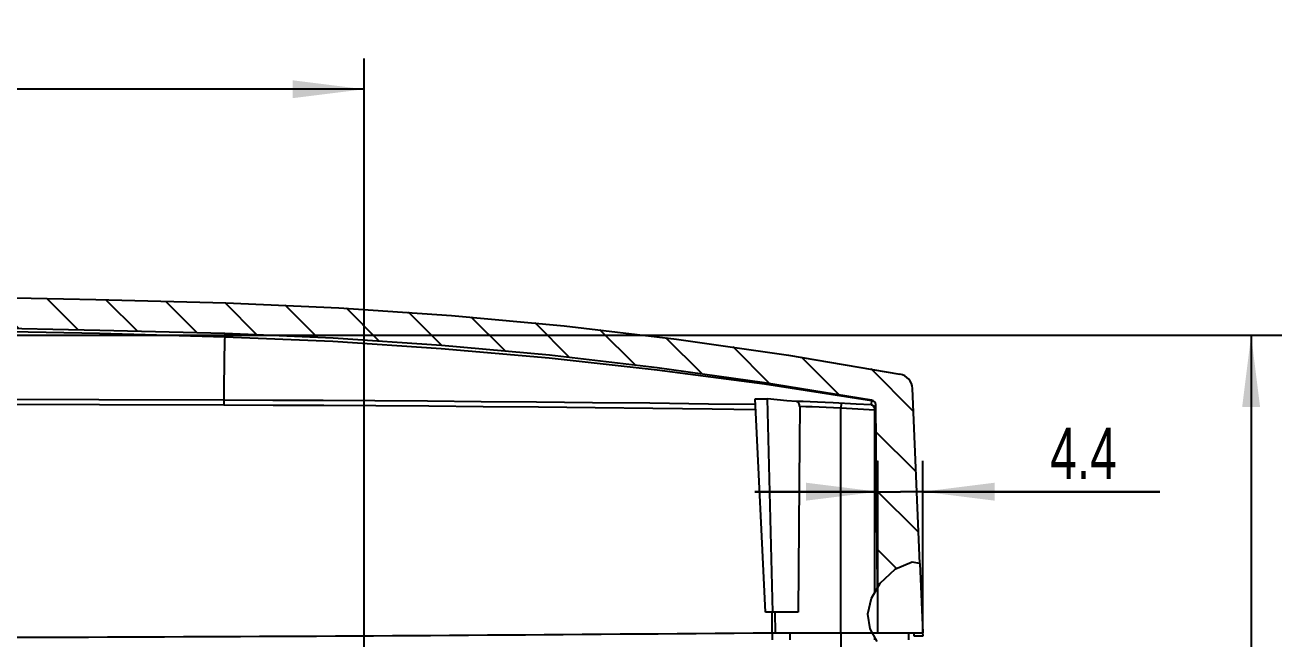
# Model space of a CAD drawing. Header units: millimetres. Extents: x 0 to 594, y 0 to 420.
# Drawn here: x 234.6 to 295.9, y 324.8 to 354.7 of the extents above; entities that cross this region are included whole.
import ezdxf

# ---------------------------------------------------------------- set-up
doc = ezdxf.new("R2010")
doc.units = ezdxf.units.MM
doc.header["$LTSCALE"] = 32.67
doc.layers.get('0').update_dxf_attribs({"linetype": 'CONTINUOUS'})
for name, color, linetype in [('DECKEL_ABOX_250-520DXF_HATCHING', 7, 'CONTINUOUS'), ('DECKEL_ABOX_DXF_CONTINUOUS_LINE', 7, 'CONTINUOUS'), ('KASTEN_ABOX_DXF_CONTINUOUS_LINE', 7, 'CONTINUOUS'), ('M-490-925-01-6274_DXF_DIMENSION', 7, 'CONTINUOUS')]:
    doc.layers.add(name, color=color, linetype=linetype)
doc.styles.get("Standard").update_dxf_attribs({"font": 'txt', "width": 0.7})
doc.dimstyles.new('DIMSTYLE_2', dxfattribs={"dimtxt": 2.5, "dimasz": 3.5, "dimexe": 1.5, "dimexo": 0, "dimtad": 1, "dimdec": 3, "dimlfac": 2, "dimdsep": 46, "dimtxsty": 'Standard', "dimblk": '_FILLED', "dimblk1": '_FILLED', "dimblk2": '_FILLED', "dimcen": 0.09, "dimclrt": 5, "dimadec": 3, "dimazin": 2, "dimtp": 0.3, "dimtm": 0.3, "dimtfac": 1, "dimtdec": 3, "dimtofl": 0, "dimtmove": 0, "dimatfit": 3, "dimldrblk": '_FILLED', "dimfxl": 1, "dimtolj": 1, "dimarcsym": 0})
doc.dimstyles.new('DIMSTYLE_3', dxfattribs={"dimtxt": 2.5, "dimasz": 3.5, "dimexe": 1.5, "dimexo": 0, "dimtad": 1, "dimdec": 3, "dimlfac": 2, "dimdsep": 46, "dimtxsty": 'Standard', "dimblk": '_FILLED', "dimblk1": '_FILLED', "dimblk2": '_FILLED', "dimcen": 0.09, "dimclrt": 5, "dimadec": 3, "dimazin": 2, "dimtp": 0.5, "dimtm": 0.5, "dimtfac": 1, "dimtdec": 3, "dimtofl": 0, "dimtmove": 0, "dimatfit": 3, "dimldrblk": '_FILLED', "dimfxl": 1, "dimtolj": 1, "dimarcsym": 0})
doc.dimstyles.new('DIMSTYLE_5', dxfattribs={"dimtxt": 2.5, "dimasz": 3.5, "dimexe": 1.5, "dimexo": 0, "dimtad": 1, "dimdec": 1, "dimlfac": 2, "dimdsep": 46, "dimtxsty": 'Standard', "dimblk": '_FILLED', "dimblk1": '_FILLED', "dimblk2": '_FILLED', "dimcen": 0.09, "dimclrt": 5, "dimadec": 3, "dimazin": 2, "dimtp": 0.3, "dimtm": 0.3, "dimtfac": 1, "dimtdec": 1, "dimtofl": 0, "dimtmove": 0, "dimatfit": 3, "dimldrblk": '_FILLED', "dimfxl": 1, "dimtolj": 1, "dimarcsym": 0})
doc.dimstyles.new('DIMSTYLE_6', dxfattribs={"dimtxt": 2.5, "dimasz": 3.5, "dimexe": 1.5, "dimexo": 0, "dimtad": 1, "dimdec": 1, "dimlfac": 2, "dimdsep": 46, "dimtxsty": 'Standard', "dimblk": '_FILLED', "dimblk1": '_FILLED', "dimblk2": '_FILLED', "dimcen": 0.09, "dimclrt": 5, "dimadec": 3, "dimazin": 2, "dimtp": 0.1, "dimtm": 0.1, "dimtfac": 1, "dimtdec": 1, "dimtofl": 0, "dimtmove": 0, "dimatfit": 3, "dimldrblk": '_FILLED', "dimfxl": 1, "dimtolj": 1, "dimarcsym": 0})

# ---------------------------------------------------------------- blocks, each defined once
blk = doc.blocks.new('_FILLED')
at = {"color": 0, "linetype": 'ByBlock'}
blk.add_solid([(0, 0), (-1, 0.125), (-1, -0.125)], dxfattribs=at)
blk = doc.blocks.new('*D20')
at = {"layer": 'M-490-925-01-6274_DXF_DIMENSION', "color": 2, "linetype": 'Continuous', "transparency": 16777216}
for p, q in [((218.7291295625, 339.5678568202), (295.8798466988, 339.5678568202)), ((294.3798466988, 339.5678568202), (294.3798466988, 314.8928568202)), ((294.3798466988, 290.2178568202), (294.3798466988, 314.8928568202)), ((267.3726787659, 290.2178568202), (295.8798466988, 290.2178568202))]:
    blk.add_line(p, q, dxfattribs=at)
at = {"layer": 'M-490-925-01-6274_DXF_DIMENSION', "color": 2, "linetype": 'Continuous', "transparency": 16777216, "xscale": 3.5, "yscale": 3.5, "zscale": 3.5}
for p, rotation in [((294.3798466988, 339.5678568202), 90), ((294.3798466988, 290.2178568202), 270)]:
    blk.add_blockref('_FILLED', p, dxfattribs=dict(at, rotation=rotation))
at = {"layer": 'M-490-925-01-6274_DXF_DIMENSION', "color": 5, "linetype": 'Continuous', "transparency": 16777216, "insert": (291.2548466988, 314.8928568202), "char_height": 2.5, "width": 10.9821428571, "attachment_point": 2, "rotation": 90, "line_spacing_factor": 0.9}
blk.add_mtext('98.7', dxfattribs=at)
blk = doc.blocks.new('*D22')
at = {"layer": 'M-490-925-01-6274_DXF_DIMENSION', "color": 2, "linetype": 'Continuous', "transparency": 16777216}
for p, q in [((213.0191540688, 339.5678568202), (126.8684369314, 339.5678568202)), ((128.3684369314, 339.5678568202), (128.3684369314, 311.8928568202)), ((128.3684369314, 284.2178568202), (128.3684369314, 311.8928568202)), ((267.1241418151, 284.2178568202), (126.8684369314, 284.2178568202))]:
    blk.add_line(p, q, dxfattribs=at)
at = {"layer": 'M-490-925-01-6274_DXF_DIMENSION', "color": 2, "linetype": 'Continuous', "transparency": 16777216, "xscale": 3.5, "yscale": 3.5, "zscale": 3.5}
for p, rotation in [((128.3684369314, 339.5678568202), 90), ((128.3684369314, 284.2178568202), 270)]:
    blk.add_blockref('_FILLED', p, dxfattribs=dict(at, rotation=rotation))
at = {"layer": 'M-490-925-01-6274_DXF_DIMENSION', "color": 5, "linetype": 'Continuous', "transparency": 16777216, "insert": (125.2434369314, 311.8928568202), "char_height": 2.5, "width": 12.3214285714, "attachment_point": 2, "rotation": 90, "line_spacing_factor": 0.9}
blk.add_mtext('110.7', dxfattribs=at)
blk = doc.blocks.new('*D23')
at = {"layer": 'M-490-925-01-6274_DXF_DIMENSION', "color": 2, "linetype": 'Continuous', "transparency": 16777216}
for p, q in [((219.0246375575, 341.5627427364), (121.8684369314, 341.5627427364)), ((123.3684369314, 341.5627427364), (123.3684369314, 312.8902997783)), ((123.3684369314, 284.2178568202), (123.3684369314, 312.8902997783)), ((267.1241418151, 284.2178568202), (121.8684369314, 284.2178568202))]:
    blk.add_line(p, q, dxfattribs=at)
at = {"layer": 'M-490-925-01-6274_DXF_DIMENSION', "color": 2, "linetype": 'Continuous', "transparency": 16777216, "xscale": 3.5, "yscale": 3.5, "zscale": 3.5}
for p, rotation in [((123.3684369314, 341.5627427364), 90), ((123.3684369314, 284.2178568202), 270)]:
    blk.add_blockref('_FILLED', p, dxfattribs=dict(at, rotation=rotation))
at = {"layer": 'M-490-925-01-6274_DXF_DIMENSION', "color": 5, "linetype": 'Continuous', "transparency": 16777216, "insert": (120.2434369314, 312.8902997783), "char_height": 2.5, "width": 12.3214285714, "attachment_point": 2, "rotation": 90, "line_spacing_factor": 0.9}
blk.add_mtext('114.7', dxfattribs=at)
blk = doc.blocks.new('*D34')
at = {"layer": 'M-490-925-01-6274_DXF_DIMENSION', "color": 2, "linetype": 'Continuous', "transparency": 16777216}
for p, q in [((276.1741418151, 325.0678568202), (276.1741418151, 333.4438154398)), ((278.3741418151, 325.0678568202), (278.3741418151, 333.4438154398)), ((276.1741418151, 331.9438154398), (270.1741418151, 331.9438154398)), ((270.1741418151, 331.9438154398), (277.2741418151, 331.9438154398)), ((289.9330175481, 331.9438154398), (277.2741418151, 331.9438154398)), ((278.3741418151, 331.9438154398), (289.9330175481, 331.9438154398))]:
    blk.add_line(p, q, dxfattribs=at)
at = {"layer": 'M-490-925-01-6274_DXF_DIMENSION', "color": 2, "linetype": 'Continuous', "transparency": 16777216, "xscale": 3.5, "yscale": 3.5, "zscale": 3.5}
blk.add_blockref('_FILLED', (276.1741418151, 331.9438154398), dxfattribs=at)
at = {"layer": 'M-490-925-01-6274_DXF_DIMENSION', "color": 2, "linetype": 'Continuous', "transparency": 16777216, "xscale": 3.5, "yscale": 3.5, "zscale": 3.5, "rotation": 180}
blk.add_blockref('_FILLED', (278.3741418151, 331.9438154398), dxfattribs=at)
at = {"layer": 'M-490-925-01-6274_DXF_DIMENSION', "color": 5, "linetype": 'Continuous', "transparency": 16777216, "insert": (284.575874691, 335.0688154398), "char_height": 2.5, "width": 8.035714285700001, "attachment_point": 1, "line_spacing_factor": 0.9}
blk.add_mtext('4.4', dxfattribs=at)
blk = doc.blocks.new('*D37')
at = {"layer": 'M-490-925-01-6274_DXF_DIMENSION', "color": 2, "linetype": 'Continuous', "transparency": 16777216}
for p, q in [((180.6241418151, 317.9678568202), (180.6241418151, 353.0678568201999)), ((251.1241418151, 317.9678568202), (251.1241418151, 353.0678568201999)), ((180.6241418151, 351.5678568201999), (215.8741418151, 351.5678568201999)), ((251.1241418151, 351.5678568201999), (215.8741418151, 351.5678568201999))]:
    blk.add_line(p, q, dxfattribs=at)
at = {"layer": 'M-490-925-01-6274_DXF_DIMENSION', "color": 2, "linetype": 'Continuous', "transparency": 16777216, "xscale": 3.5, "yscale": 3.5, "zscale": 3.5, "rotation": 180}
blk.add_blockref('_FILLED', (180.6241418151, 351.5678568201999), dxfattribs=at)
at = {"layer": 'M-490-925-01-6274_DXF_DIMENSION', "color": 2, "linetype": 'Continuous', "transparency": 16777216, "xscale": 3.5, "yscale": 3.5, "zscale": 3.5}
blk.add_blockref('_FILLED', (251.1241418151, 351.5678568201999), dxfattribs=at)
at = {"layer": 'M-490-925-01-6274_DXF_DIMENSION', "color": 5, "linetype": 'Continuous', "transparency": 16777216, "insert": (215.8741418151, 354.6928568201999), "char_height": 2.5, "width": 7.2321428571, "attachment_point": 2, "line_spacing_factor": 0.9}
blk.add_mtext('141', dxfattribs=at)
blk = doc.blocks.new('HATCHING_BL1', base_point=(239.9211319633, 334.4375039668))
at = {"layer": 'DECKEL_ABOX_250-520DXF_HATCHING', "linetype": 'Continuous'}
h = blk.add_hatch(dxfattribs=at)
h.set_pattern_fill('DEFAULT__2', color=2, scale=2, angle=135, style=0, pattern_type=0)
h.set_pattern_definition([(135, (0, 0), (-1.4142135624, -1.4142135624), [])])
edge = h.paths.add_edge_path()
edge.add_spline(control_points=[(218.7241418151, 341.0678568202), (218.75249118, 341.0687542799), (218.8015104179, 341.0811709774), (218.860827658, 341.1404882176), (218.8732443555, 341.1895074554), (218.8741418151, 341.2178568202)], knot_values=[0, 0, 0, 0, 0.3333333333, 0.6666666667, 1, 1, 1, 1], degree=3, periodic=0)
edge.add_line((218.8741418151, 341.2178568202), (218.8741418151, 341.4127435556))
edge.add_spline(control_points=[(218.8741418152, 341.4127435556), (218.875046558, 341.4411443278), (218.88750855, 341.4902322801), (218.9469464211, 341.549568924), (218.9961601967, 341.5619055144), (219.024628777, 341.5627427651)], knot_values=[0, 0, 0, 0, 0.3333333333, 0.6666666667, 1, 1, 1, 1], degree=3, periodic=0)
edge.add_arc((215.8738299032, -628.9519501048001), 970.5198075424, 88.31720860829999, 89.81398855200001)
edge.add_arc((237.6205316623, 119.9011233637), 221.351226459, 79.68651821790002, 88.251586738)
edge.add_spline(control_points=[(277.2498651701, 337.6759647097), (277.3056821345, 337.665721604), (277.4122258088, 337.6337651614), (277.5608735768, 337.5495626956), (277.6860445388, 337.4346637531), (277.7823992688, 337.2950400947), (277.8451141799, 337.1374093845), (277.8622776211, 337.0271435282), (277.864882713, 336.970147089)], knot_values=[0, 0, 0, 0, 0.1666666667, 0.3333333333, 0.5, 0.6666666667, 0.8333333333, 1, 1, 1, 1], degree=3, periodic=0)
edge.add_line((277.864882713, 336.970147089), (278.2263847452, 328.5212021369))
edge.add_spline(control_points=[(278.2263847452, 328.5212021369), (278.1208285036, 328.5379269071), (277.8910857111, 328.5344067157), (277.4836230389, 328.4261022706), (277.0341845481, 328.1911185562), (276.5634444036, 327.8246850626), (276.287438237, 327.4971858172), (276.1545551612, 327.312265054)], knot_values=[0, 0, 0, 0, 0.2, 0.4, 0.6, 0.8, 1, 1, 1, 1], degree=3, periodic=0)
edge.add_line((276.1545551612, 327.312265054), (276.0773827689, 336.1553453069))
edge.add_spline(control_points=[(276.0773827689, 336.1553453069), (276.0760814012, 336.196495923), (276.0589334563, 336.2695732858), (275.980080734, 336.3624892999), (275.9110820689, 336.3913568006), (275.870892661, 336.39935002)], knot_values=[0, 0, 0, 0, 0.3333333333, 0.6666666667, 1, 1, 1, 1], degree=3, periodic=0)
edge.add_arc((237.6207845947, 119.9023268976), 219.8500118028, 79.98053495810001, 88.25138821129998)
edge.add_arc((215.8738252059, -628.9520795252), 969.0199370450999, 88.3172633593, 89.76169652360001)
edge.add_arc((218.7291295625, 341.2178565637), 1.6499999995, 270.0000000001, 315.4083912409)
edge.add_line((218.7291295625, 339.5678568202), (213.0191540688, 339.5678568202))
edge.add_arc((213.0191540688, 341.2178565637), 1.6499999995, 224.5916087592, 269.9999999999)
edge.add_arc((215.874457645, -628.951146067), 969.0190035917999, 90.2383036598, 90.83609720049999)
edge.add_spline(control_points=[(201.7344052916, 339.9646852834), (201.7000629959, 340.2298579922), (201.6459663485, 340.7447682311), (201.6210455891, 341.228808113), (201.6158791815, 341.4631104647)], knot_values=[0, 0, 0, 0, 0.5, 1, 1, 1, 1], degree=3, periodic=0)
edge.add_arc((215.8744276626, -628.9485227829), 970.5163801539, 90.18601056610001, 90.84180345530001)
edge.add_spline(control_points=[(212.7236548531, 341.5627427653), (212.7520584128, 341.5619302279), (212.8011865632, 341.5496276613), (212.8607158544, 341.4903827347), (212.873212148, 341.4412092681), (212.8741418151, 341.4127435558)], knot_values=[0, 0, 0, 0, 0.3333333333, 0.6666666667, 1, 1, 1, 1], degree=3, periodic=0)
edge.add_line((212.8741418151, 341.4127435558), (212.8741418151, 341.2178460291))
edge.add_spline(control_points=[(212.8741418151, 341.2178460291), (212.8750639558, 341.1894490716), (212.8875125178, 341.1403684996), (212.9468053904, 341.0811678872), (212.9957996166, 341.0687538757), (213.0241310055, 341.0678568386)], knot_values=[0, 0, 0, 0, 0.3333333333, 0.6666666667, 1, 1, 1, 1], degree=3, periodic=0)
edge.add_line((213.0241310055, 341.0678568202), (218.7241418151, 341.0678568202))

msp = doc.modelspace()

# ---------------------------------------------------------------- linework, layer by layer
at = {"color": 2, "linetype": 'Continuous'}
for p, q in [((276.9990267158, 328.1475361105), (276.2668337136, 327.4688356223)), ((277.8481443386, 328.5121254226), (276.9990267158, 328.1475361105)), ((278.2297405552, 328.4427708928), (277.8481443386, 328.5121254226)), ((276.2668337136, 327.4688356223), (275.8425749995, 326.7362111478)), ((275.8425749995, 326.7362111478), (275.6769065884, 325.9732470864)), ((275.6769065884, 325.9732470864), (275.7811662376, 325.2486414466)), ((275.7811662376, 325.2486414466), (276.1252585361, 324.6449616343))]:
    msp.add_line(p, q, dxfattribs=at)
at = {"layer": 'DECKEL_ABOX_DXF_CONTINUOUS_LINE', "color": 9, "linetype": 'Continuous'}
for p, q in [((244.3292596375, 339.6499680889), (244.3179986522, 339.5024305102)), ((244.3179986522, 339.5024305102), (244.3097089251, 339.3347014318)), ((244.2757293168, 336.4040896874), (244.2748995841, 336.1601904652)), ((275.1158954287, 336.2176804385), (273.9937076333, 336.2769384919)), ((274.3874005551, 336.2567268962), (274.3741418282, 336.0093426495)), ((274.3741418151, 325.0678568202), (274.3744820691, 336.0093238814)), ((276.0241418151, 335.9197536834), (274.3744820691, 336.0093238814)), ((275.8431028646, 336.1779448939), (275.1158954287, 336.2176804385)), ((275.8470100148, 336.2105107582), (275.8431028646, 336.1779448939)), ((275.8656482572, 336.1746902045), (275.8431239674, 336.1779437046)), ((275.8672707324, 336.3713712163), (275.8470100148, 336.2105107582)), ((276.0241418151, 327.049746942), (276.0241418151, 335.9197536834)), ((271.0241418151, 325.0678568202), (271.0241418151, 326.0678568202))]:
    msp.add_line(p, q, dxfattribs=at)
at = {"layer": 'DECKEL_ABOX_DXF_CONTINUOUS_LINE', "color": 7, "linetype": 'Continuous'}
for p, q in [((278.2297405552, 328.4427708928), (277.864882713, 336.970147089)), ((270.1833179474, 336.4699519464), (270.3866445679, 336.4704614418)), ((270.6971865529, 326.0678568202), (270.1833179474, 336.4699519464)), ((271.2649521446, 336.4238651974), (270.793658625, 336.4695636382)), ((271.0507399435, 326.0678568202), (270.793658625, 336.4695636382)), ((271.7334430072, 336.3806059615), (271.2649521446, 336.4238651974)), ((272.1991167486, 336.3398615517), (271.7334430072, 336.3806059615)), ((276.0773827689, 336.1553453069), (276.0762994902, 336.1732745733)), ((276.1548759773, 327.2755031697), (276.0773827689, 336.1553453069)), ((278.2297405552, 328.4427708928), (278.3741418151, 325.0678568202)), ((278.2297405552, 328.4427708928), (278.3741418151, 325.0678568202)), ((272.288903025, 326.0678568202), (270.6971865529, 326.0678568202)), ((271.1741418151, 325.0678568202), (271.1654062145, 326.0688574976)), ((271.0241418151, 325.0678568202), (271.1741418151, 325.0678568202)), ((271.1741418151, 325.0678568202), (278.3741418151, 325.0678568202)), ((277.9241418151, 325.0678568202), (277.9241418151, 324.9178568911)), ((277.9241418151, 324.9178568202), (278.3798466988, 324.9178568202)), ((278.3805598092, 324.9178568909), (278.3741418151, 325.0678568202))]:
    msp.add_line(p, q, dxfattribs=at)
for points in [[(219.0246287774, 341.5627428796), (225.3626815132, 341.5214712359), (231.7002845981, 341.4388063247), (238.0374380321, 341.3147481463), (244.3741418151, 341.1492967004)], [(244.3741418151, 341.1492967004), (249.8854641216, 340.9122681269), (255.3857167862, 340.5383122862), (260.8765351783, 340.0272574192), (266.3530131894, 339.3796188028), (271.8102447109, 338.5959117136), (277.2498651124, 337.6759643928)], [(244.3291662976, 339.6499708311), (238.2235240861, 339.8100811287), (232.1174726661, 339.9317021061), (226.0110120377, 340.0148337634), (219.904142201, 340.0594761004)], [(275.8708932088, 336.3993531199), (270.649358623, 337.2571451422), (265.4121062634, 337.9886857083), (260.1576715118, 338.5941228286), (254.8904482224, 339.0730124716), (249.6148302492, 339.4249106057), (244.3293529742, 339.6499652415)], [(270.3866445679, 336.4704614418), (270.6918582313, 336.4700277667), (270.793658625, 336.4695636382)], [(272.3633265544, 336.0921659193), (272.3604864127, 336.1392267428), (272.3517193939, 336.1833332949), (272.3366816027, 336.2252993196), (272.3164047251, 336.2626835851), (272.2914231403, 336.2934830883), (272.2628848734, 336.3171968882), (272.2322818451, 336.3325102999), (272.1991167486, 336.3398615517)], [(272.3633265544, 336.0921659193), (272.3504375661, 334.4128928255), (272.288903025, 326.0678568202)], [(275.8431239674, 336.1779437046), (275.876228654, 336.1735249331), (275.9087709638, 336.1646433897), (275.9405244113, 336.1511619235), (275.9708380043, 336.1330135237), (275.9990587836, 336.1101912697), (276.0245134965, 336.0825518071), (276.0466415758, 336.0497297144), (276.0639552975, 336.0122860668)]]:
    msp.add_lwpolyline(points, dxfattribs=at)
at = {"layer": 'DECKEL_ABOX_DXF_CONTINUOUS_LINE', "color": 9, "linetype": 'Continuous'}
for points in [[(219.9041418151, 339.9274554163), (226.0085013122, 339.8811085016), (232.1124089135, 339.7948184755), (238.2156471699, 339.6685906934), (244.3179986522, 339.5024305102)], [(244.3097089251, 339.3347014318), (244.3019585916, 339.0269688609), (244.2947913861, 338.5793650145), (244.2880856255, 337.9924691741), (244.2817188507, 337.2672143636), (244.2757340497, 336.4040898644)], [(244.3165054691, 339.5024768635), (249.597146804, 339.2769624696), (254.873456442, 338.933304535), (260.1434092923, 338.4716157826), (265.4020689976, 337.8922968149), (270.6445173245, 337.1959430376), (275.8687448762, 336.3828621823)], [(244.2757340497, 336.4040898644), (238.1828482261, 336.4218140372), (232.0899364941, 336.4351697067), (225.9970142766, 336.444263699), (219.9040960547, 336.4491503183)], [(244.2748995841, 336.1601904652), (238.2075022235, 336.178281174), (232.1400936312, 336.1920175217), (226.0726738071, 336.2013995082), (220.0052427514, 336.2064271335)], [(270.2095185568, 335.939580508), (268.0862287063, 335.968371616), (265.2067453172, 336.0039887461), (262.3856906009, 336.0352225727), (259.6230676985, 336.062563007), (256.9188722314, 336.0863759365), (254.2731257128, 336.1068701278), (251.6858450798, 336.124320502), (249.1570396827, 336.1388944838), (246.686726392, 336.1508835213), (244.2748995841, 336.1601904652)], [(270.1795301763, 336.1875462617), (267.9176836935, 336.2178833161), (265.0600370978, 336.2524277732), (262.2600637078, 336.2828287804), (259.5177627777, 336.3094312022), (256.8331431568, 336.3325421886), (254.2062265236, 336.3524312262), (251.6370166111, 336.3693348338), (249.1255288031, 336.3834606858), (246.6717520332, 336.3949799909), (244.2757340493, 336.4040898044)], [(273.9937076333, 336.2769384919), (273.6090387039, 336.2950848815), (273.2309397376, 336.3109622259), (272.8666844422, 336.3239855552), (272.5235561173, 336.3336514259), (272.1991167613, 336.3398615467)], [(274.3744820692, 336.0093241636), (274.0152343105, 336.0294478119), (273.6599003116, 336.0472759963), (273.3126182286, 336.0630254705), (272.9779665434, 336.0760459735), (272.6603212812, 336.085687244), (272.3633266808, 336.0921660357)], [(275.9092112065, 336.1583893355), (275.8876903268, 336.1682001165), (275.8656482572, 336.1746902045)], [(275.8687448762, 336.3828621823), (275.8681688133, 336.3779879565), (275.8672707324, 336.3713712163)], [(275.9846263383, 336.0849435777), (275.9679434596, 336.1085826622), (275.9496172278, 336.1286353382), (275.9299663167, 336.1452045449), (275.9092112065, 336.1583893355)], [(276.0240487971, 335.9197586494), (276.0239067835, 335.9567015638), (276.0194469065, 335.9928396337), (276.0110505929, 336.0268405341), (275.9992130737, 336.0576762787), (275.9846263383, 336.0849435777)], [(276.0241418151, 335.9197655415), (276.0383942623, 335.9207339057), (276.0517179324, 335.9218979185), (276.0632068046, 335.923302459), (276.0720109284, 335.9248128894), (276.0775090529, 335.9262945715), (276.0793685932, 335.9277923847)]]:
    msp.add_lwpolyline(points, dxfattribs=at)
at = {"layer": 'DECKEL_ABOX_DXF_CONTINUOUS_LINE', "color": 7, "linetype": 'Continuous'}
for centre, radius, start, end in [((277.1155682833, 336.9380864364), 0.75, 2.45, 79.6848412338), ((275.8273922882, 336.153163673), 0.25, 4.6192801527, 79.97944365800001), ((215.8741418151, 6407.987856824399), 6083.1700000042, 269.9609636359, 270.519450472)]:
    msp.add_arc(centre, radius, start, end, dxfattribs=at)
at = {"layer": 'KASTEN_ABOX_DXF_CONTINUOUS_LINE', "color": 9, "linetype": 'Continuous'}
for p, q in [((271.0241418151, 325.0678568202), (271.0241418151, 324.7178568202)), ((274.3741418151, 325.0678568202), (274.3741418151, 294.5636104401)), ((276.0241418151, 324.7178568202), (276.0241418151, 324.8223620685))]:
    msp.add_line(p, q, dxfattribs=at)
at = {"layer": 'KASTEN_ABOX_DXF_CONTINUOUS_LINE', "color": 7, "linetype": 'Continuous'}
for p, q in [((271.8741418151, 325.0678568202), (271.8741418151, 324.7178568202)), ((277.6741418151, 325.0678568202), (277.6741418151, 324.7178568202))]:
    msp.add_line(p, q, dxfattribs=at)

# ---------------------------------------------------------------- block references
msp.add_blockref('HATCHING_BL1', (239.9211319633, 334.4375039668))

# ---------------------------------------------------------------- dimensions: what is measured, and where the dimension line sits
at = {"layer": 'M-490-925-01-6274_DXF_DIMENSION', "color": 2, "linetype": 'Continuous'}
for base, p1, p2, dimstyle, picture, middle in [((251.1241418151, 351.5678568201999), (180.6241418151, 317.9678568202), (251.1241418151, 317.9678568202), 'DIMSTYLE_3', '*D37', (215.5169967957, 351.5678568201999)), ((278.3741418151, 331.9438154398), (276.1741418151, 325.0678568202), (278.3741418151, 325.0678568202), 'DIMSTYLE_6', '*D34', (286.897295929, 331.9438154398))]:
    dim = msp.add_linear_dim(base=base, p1=p1, p2=p2, dimstyle=dimstyle, dxfattribs=at)
    dim.commit()
    dim.dimension.update_dxf_attribs({"geometry": picture, "text_midpoint": middle, "dimtype": 160})
for base, p1, p2, dimstyle, picture, middle in [((123.3684369314, 341.5627427364), (267.1241418151, 284.2178568202), (219.0246375575, 341.5627427364), 'DIMSTYLE_5', '*D23', (123.3684369314, 312.533155674)), ((128.3684369314, 339.5678568202), (267.1241418151, 284.2178568202), (213.0191540688, 339.5678568202), 'DIMSTYLE_2', '*D22', (128.3684369314, 311.5357142418)), ((294.3798466988, 339.5678568202), (267.3726787659, 290.2178568202), (218.7291295625, 339.5678568202), 'DIMSTYLE_2', '*D20', (294.3798466988, 314.5357115157))]:
    dim = msp.add_linear_dim(base=base, p1=p1, p2=p2, angle=90, dimstyle=dimstyle, dxfattribs=at)
    dim.commit()
    dim.dimension.update_dxf_attribs({"geometry": picture, "text_midpoint": middle, "dimtype": 160})

doc.saveas('drawing.dxf')
